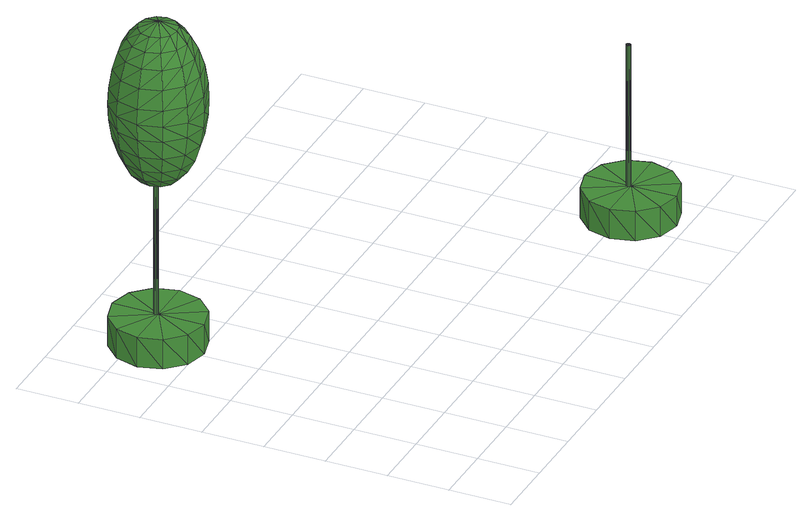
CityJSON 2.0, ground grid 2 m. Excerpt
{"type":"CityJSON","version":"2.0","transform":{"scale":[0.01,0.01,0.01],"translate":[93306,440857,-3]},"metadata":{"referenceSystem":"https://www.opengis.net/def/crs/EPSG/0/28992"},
"CityObjects":{
"tree1":{"type":"SolitaryVegetationObject","attributes":{"Geslacht":"Prunus","Brondatum":"13-06-2019","Aanlegjaar":"2007","Beheerobjectomschrijving":"12308.bm4","Ontwikkeling":"Blijvende Kroon","Boomsortiment":"Prunus 'Umineko'","Boomstatus":"Niet van toepassing","Stamdiameter":"15","tree_part":"kruin","Takvrije_zone":"tot 4,50 meter Bereikt","Kroondiameter":"3","Thema":"Bomen","Boomhoogte":"9-12 m.","Straat":"Plaszicht","Wijk":"Hillegersberg Noord","Laatste_mutatie":"17-05-2019","Boomsortiment_nederlands":"Sierkers","Buurt":"Hillegersberg Noord - 40","Hoogte":"-1.9484062"},"geometry":[{"type":"CompositeSurface","lod":"2","boundaries":[[[0,1,2]],[[0,3,4]],[[3,5,6]],[[2,7,8]],[[9,5,10]],[[11,12,10]],[[13,14,7]],[[12,15,16]],[[15,17,18]],[[17,19,20]],[[19,21,22]],[[23,24,21]],[[1,7,2]],[[23,25,24]],[[26,1,0]],[[25,27,24]],[[27,28,29]],[[29,28,30]],[[30,31,32]],[[31,33,34]],[[33,35,34]],[[36,37,35]],[[10,12,38]],[[36,39,37]],[[12,16,38]],[[38,16,40]],[[16,15,41]],[[39,42,37]],[[43,42,44]],[[44,45,46]],[[46,45,47]],[[47,48,49]],[[48,50,51]],[[50,52,53]],[[52,54,53]],[[53,54,55]],[[55,56,57]],[[57,56,58]],[[58,59,60]],[[59,61,62]],[[61,63,62]],[[63,64,65]],[[65,66,67]],[[67,66,68]],[[68,69,70]],[[70,69,71]],[[72,73,71]],[[74,75,72]],[[74,76,77]],[[76,78,77]],[[77,78,79]],[[80,81,79]],[[82,81,80]],[[83,84,60]],[[85,86,82]],[[87,88,84]],[[89,90,85]],[[91,92,88]],[[93,94,89]],[[95,96,92]],[[93,97,98]],[[99,100,97]],[[101,96,95]],[[102,103,99]],[[104,101,105]],[[103,102,106]],[[107,104,108]],[[109,110,106]],[[111,107,112]],[[113,114,109]],[[115,111,116]],[[114,113,117]],[[118,115,119]],[[120,121,117]],[[122,118,123]],[[124,125,120]],[[126,122,127]],[[125,124,128]],[[129,126,130]],[[131,132,128]],[[89,94,90]],[[85,90,86]],[[82,86,81]],[[86,133,81]],[[133,134,135]],[[134,136,137]],[[81,133,135]],[[81,135,79]],[[79,135,77]],[[135,134,137]],[[135,137,77]],[[77,137,74]],[[137,75,74]],[[137,136,75]],[[136,138,75]],[[75,73,72]],[[75,138,73]],[[138,139,73]],[[139,140,141]],[[140,142,143]],[[142,144,145]],[[145,144,146]],[[147,146,148]],[[148,149,147]],[[145,146,147]],[[150,145,147]],[[143,142,145]],[[143,145,150]],[[73,139,141]],[[73,141,71]],[[71,141,70]],[[141,140,143]],[[141,143,70]],[[70,143,150]],[[150,68,70]],[[67,68,150]],[[147,67,150]],[[149,67,147]],[[149,65,67]],[[63,65,149]],[[62,63,149]],[[62,149,148]],[[60,59,83]],[[59,62,83]],[[83,62,148]],[[87,84,83]],[[148,87,83]],[[146,87,148]],[[91,88,87]],[[146,91,87]],[[144,91,146]],[[95,92,91]],[[144,95,91]],[[105,101,95]],[[105,95,144]],[[142,105,144]],[[108,104,105]],[[108,105,142]],[[140,108,142]],[[112,107,108]],[[112,108,140]],[[139,112,140]],[[116,111,112]],[[116,112,139]],[[138,116,139]],[[119,115,116]],[[119,116,138]],[[136,119,138]],[[123,118,119]],[[123,119,136]],[[134,123,136]],[[127,122,123]],[[127,123,134]],[[133,127,134]],[[130,126,127]],[[130,127,133]],[[86,130,133]],[[90,130,86]],[[90,129,130]],[[94,129,90]],[[131,151,132]],[[97,100,152]],[[128,132,153]],[[153,125,128]],[[120,125,121]],[[121,154,155]],[[117,121,155]],[[155,114,117]],[[109,114,110]],[[155,110,114]],[[154,110,155]],[[106,110,154]],[[154,103,106]],[[103,154,121]],[[125,103,121]],[[99,103,100]],[[100,103,125]],[[153,100,125]],[[152,100,153]],[[132,152,153]],[[151,152,132]],[[152,151,97]],[[151,98,97]],[[98,151,131]],[[93,98,94]],[[94,98,131]],[[94,131,129]],[[129,131,128]],[[129,128,126]],[[126,128,124]],[[126,124,122]],[[122,124,120]],[[122,120,118]],[[118,120,117]],[[118,117,115]],[[115,117,113]],[[115,113,111]],[[111,113,109]],[[111,109,107]],[[107,109,106]],[[107,106,104]],[[104,106,102]],[[104,102,101]],[[101,102,99]],[[101,99,96]],[[96,99,97]],[[96,97,93]],[[96,93,92]],[[92,93,89]],[[92,89,88]],[[88,89,85]],[[88,85,84]],[[84,85,82]],[[84,82,60]],[[60,82,80]],[[80,58,60]],[[57,58,80]],[[79,57,80]],[[78,57,79]],[[78,55,57]],[[53,55,78]],[[76,53,78]],[[50,53,76]],[[51,50,76]],[[51,76,74]],[[72,51,74]],[[49,48,51]],[[49,51,72]],[[71,49,72]],[[69,49,71]],[[69,47,49]],[[46,47,69]],[[68,46,69]],[[66,46,68]],[[66,44,46]],[[43,44,66]],[[65,43,66]],[[64,43,65]],[[37,42,43]],[[64,37,43]],[[35,37,64]],[[34,35,64]],[[34,64,63]],[[61,34,63]],[[31,34,61]],[[32,31,61]],[[32,61,59]],[[58,32,59]],[[56,32,58]],[[56,30,32]],[[29,30,56]],[[55,29,56]],[[54,29,55]],[[54,27,29]],[[24,27,54]],[[52,24,54]],[[21,24,52]],[[22,21,52]],[[22,52,50]],[[48,22,50]],[[20,19,22]],[[20,22,48]],[[47,20,48]],[[45,20,47]],[[45,17,20]],[[18,17,45]],[[44,18,45]],[[42,18,44]],[[41,15,18]],[[41,18,42]],[[39,41,42]],[[41,39,16]],[[39,40,16]],[[40,39,38]],[[38,39,36]],[[38,36,10]],[[10,36,9]],[[9,36,35]],[[9,35,33]],[[5,9,33]],[[5,33,6]],[[6,33,31]],[[30,6,31]],[[28,6,30]],[[3,6,28]],[[4,3,28]],[[4,28,27]],[[25,4,27]],[[4,25,0]],[[25,26,0]],[[26,25,1]],[[1,25,23]],[[1,23,7]],[[7,23,13]],[[13,23,21]],[[13,21,19]],[[14,13,19]],[[14,19,17]],[[15,14,17]],[[12,14,15]],[[11,14,12]],[[14,11,7]],[[7,11,8]],[[8,11,10]],[[5,8,10]],[[8,5,2]],[[2,5,3]],[[2,3,0]]]}]},
"tree2":{"type":"SolitaryVegetationObject","attributes":{"Geslacht":"Prunus","Brondatum":"13-06-2019","Aanlegjaar":"2007","Beheerobjectomschrijving":"12308.bm4","Ontwikkeling":"Blijvende Kroon","Boomsortiment":"Prunus 'Umineko'","Boomstatus":"Niet van toepassing","Stamdiameter":"15","tree_part":"wortel","Takvrije_zone":"tot 4,50 meter Bereikt","Thema":"Bomen","Kroondiameter":"3","Boomhoogte":"9-12 m.","Straat":"Plaszicht","Wijk":"Hillegersberg Noord","Laatste_mutatie":"17-05-2019","Boomsortiment_nederlands":"Sierkers","Buurt":"Hillegersberg Noord - 40","Hoogte":"-1.9484062"},"geometry":[{"type":"CompositeSurface","lod":"2","boundaries":[[[156,157,158]],[[156,159,160]],[[161,160,162]],[[157,163,158]],[[164,161,162]],[[163,165,158]],[[166,164,162]],[[165,167,158]],[[168,166,162]],[[167,169,158]],[[170,168,162]],[[169,171,158]],[[172,170,162]],[[171,173,158]],[[174,172,162]],[[173,175,158]],[[176,174,162]],[[175,177,158]],[[178,176,162]],[[177,179,158]],[[180,178,162]],[[179,181,158]],[[160,159,162]],[[159,180,162]],[[181,156,158]],[[156,181,159]],[[181,180,159]],[[181,179,180]],[[179,178,180]],[[179,177,178]],[[177,176,178]],[[177,175,176]],[[175,174,176]],[[175,173,174]],[[173,172,174]],[[173,171,172]],[[171,170,172]],[[171,169,170]],[[169,168,170]],[[169,167,168]],[[167,166,168]],[[167,165,166]],[[165,164,166]],[[165,163,164]],[[163,161,164]],[[163,157,161]],[[157,160,161]],[[157,156,160]]]}]},
"tree3":{"type":"SolitaryVegetationObject","attributes":{"Geslacht":"Prunus","Brondatum":"13-06-2019","Aanlegjaar":"2007","Beheerobjectomschrijving":"12308.bm4","Ontwikkeling":"Blijvende Kroon","Boomsortiment":"Prunus 'Umineko'","Boomstatus":"Niet van toepassing","Stamdiameter":"15","tree_part":"stam","Takvrije_zone":"tot 4,50 meter Bereikt","Thema":"Bomen","Kroondiameter":"3","Boomhoogte":"9-12 m.","Straat":"Plaszicht","Wijk":"Hillegersberg Noord","Laatste_mutatie":"17-05-2019","Boomsortiment_nederlands":"Sierkers","Buurt":"Hillegersberg Noord - 40","Hoogte":"-1.9484062"},"geometry":[{"type":"CompositeSurface","lod":"2","boundaries":[[[182,183,184]],[[183,185,186]],[[187,188,185]],[[189,190,187]],[[184,183,191]],[[192,193,189]],[[191,194,195]],[[195,196,197]],[[193,190,189]],[[197,198,199]],[[190,188,187]],[[199,158,200]],[[188,201,185]],[[185,201,186]],[[201,202,186]],[[198,158,199]],[[202,203,204]],[[196,198,197]],[[194,196,195]],[[186,202,204]],[[183,194,191]],[[183,186,194]],[[194,186,204]],[[194,204,196]],[[196,204,203]],[[196,203,198]],[[198,203,202]],[[198,202,158]],[[158,202,201]],[[158,201,200]],[[200,201,188]],[[200,188,199]],[[199,188,190]],[[199,190,197]],[[197,190,193]],[[197,193,195]],[[195,193,192]],[[195,192,191]],[[191,192,189]],[[191,189,184]],[[184,189,187]],[[184,187,182]],[[182,187,185]],[[182,185,183]]]}]},
"tree4":{"type":"SolitaryVegetationObject","attributes":{"Geslacht":"Prunus","Brondatum":"13-06-2019","Aanlegjaar":"2007","Beheerobjectomschrijving":"12308.bm3","Ontwikkeling":"Blijvende Kroon","Boomsortiment":"Prunus 'Umineko'","Boomstatus":"Niet van toepassing","Stamdiameter":"15","tree_part":"wortel","Takvrije_zone":"tot 4,50 meter Bereikt","Thema":"Bomen","Kroondiameter":"3","Boomhoogte":"9-12 m.","Straat":"Plaszicht","Wijk":"Hillegersberg Noord","Laatste_mutatie":"17-05-2019","Boomsortiment_nederlands":"Sierkers","Buurt":"Hillegersberg Noord - 40","Hoogte":"-1.9797143"},"geometry":[{"type":"CompositeSurface","lod":"2","boundaries":[[[205,206,207]],[[205,208,209]],[[210,209,211]],[[206,212,207]],[[213,210,211]],[[212,214,207]],[[215,213,211]],[[214,216,207]],[[217,215,211]],[[216,218,207]],[[219,217,211]],[[218,220,207]],[[221,219,211]],[[220,222,207]],[[223,221,211]],[[222,224,207]],[[225,223,211]],[[224,226,207]],[[227,225,211]],[[226,228,207]],[[229,227,211]],[[228,230,207]],[[209,208,211]],[[208,229,211]],[[230,205,207]],[[205,230,208]],[[230,229,208]],[[230,228,229]],[[228,227,229]],[[228,226,227]],[[226,225,227]],[[226,224,225]],[[224,223,225]],[[224,222,223]],[[222,221,223]],[[222,220,221]],[[220,219,221]],[[220,218,219]],[[218,217,219]],[[218,216,217]],[[216,215,217]],[[216,214,215]],[[214,213,215]],[[214,212,213]],[[212,210,213]],[[212,206,210]],[[206,209,210]],[[206,205,209]]]}]},
"tree5":{"type":"SolitaryVegetationObject","attributes":{"Geslacht":"Prunus","Brondatum":"13-06-2019","Aanlegjaar":"2007","Beheerobjectomschrijving":"12308.bm3","Ontwikkeling":"Blijvende Kroon","Boomsortiment":"Prunus 'Umineko'","Boomstatus":"Niet van toepassing","Stamdiameter":"15","tree_part":"stam","Takvrije_zone":"tot 4,50 meter Bereikt","Thema":"Bomen","Kroondiameter":"3","Boomhoogte":"9-12 m.","Straat":"Plaszicht","Wijk":"Hillegersberg Noord","Laatste_mutatie":"17-05-2019","Boomsortiment_nederlands":"Sierkers","Buurt":"Hillegersberg Noord - 40","Hoogte":"-1.9797143"},"geometry":[{"type":"CompositeSurface","lod":"2","boundaries":[[[231,232,233]],[[232,234,235]],[[236,237,234]],[[238,239,236]],[[233,232,240]],[[241,242,238]],[[240,243,244]],[[244,245,246]],[[242,239,238]],[[246,247,248]],[[239,237,236]],[[248,207,249]],[[237,250,234]],[[234,250,235]],[[250,251,235]],[[247,207,248]],[[251,252,253]],[[245,247,246]],[[243,245,244]],[[235,251,253]],[[232,243,240]],[[232,235,243]],[[243,235,253]],[[243,253,245]],[[245,253,252]],[[245,252,247]],[[247,252,251]],[[247,251,207]],[[207,251,250]],[[207,250,249]],[[249,250,237]],[[249,237,248]],[[248,237,239]],[[248,239,246]],[[246,239,242]],[[246,242,244]],[[244,242,241]],[[244,241,240]],[[240,241,238]],[[240,238,233]],[[233,238,236]],[[233,236,231]],[[231,236,234]],[[231,234,232]]]}]}
},
"vertices":[
[213,1132,555],[213,1128,555],[212,1133,555],[242,1185,576],[265,1161,576],[210,1193,576],[258,1213,611],[212,1127,555],[210,1133,555],[179,1185,576],[209,1133,555],[210,1127,555],[209,1127,555],[242,1075,576],[210,1067,576],[179,1075,576],[207,1128,555],[162,1047,611],[127,1082,611],[210,1035,611],[151,1028,655],[258,1047,611],[210,1012,655],[265,1098,576],[293,1082,611],[273,1130,576],[213,1130,555],[305,1130,611],[293,1178,611],[328,1130,655],[312,1189,655],[269,1232,655],[329,1199,713],[210,1226,611],[210,1248,655],[162,1213,611],[155,1161,576],[127,1178,611],[207,1132,555],[147,1130,576],[207,1130,555],[155,1098,576],[114,1130,611],[108,1189,655],[92,1130,655],[108,1071,655],[73,1130,713],[91,1061,713],[141,1011,713],[82,1056,777],[210,993,713],[136,1002,777],[269,1028,655],[279,1011,713],[312,1071,655],[329,1061,713],[347,1130,713],[338,1056,777],[358,1130,777],[338,1204,777],[360,1130,830],[279,1249,713],[284,1258,777],[210,1267,713],[151,1232,655],[141,1249,713],[91,1199,713],[136,1258,777],[82,1204,777],[62,1130,777],[80,1205,830],[60,1130,830],[80,1055,830],[82,1056,883],[135,1000,830],[136,1002,883],[210,982,777],[210,980,830],[284,1002,777],[285,1000,830],[340,1055,830],[338,1056,883],[358,1130,883],[340,1205,830],[338,1204,883],[329,1198,947],[347,1130,947],[284,1258,883],[278,1249,947],[269,1233,1005],[313,1189,1005],[210,1267,947],[210,1248,1005],[210,1224,1049],[257,1212,1049],[151,1233,1005],[163,1212,1049],[179,1184,1084],[210,1192,1084],[156,1161,1084],[208,1131,1105],[128,1177,1049],[148,1130,1084],[207,1130,1105],[115,1130,1049],[107,1189,1005],[156,1099,1084],[128,1083,1049],[92,1130,1005],[179,1076,1084],[209,1128,1105],[163,1048,1049],[107,1071,1005],[210,1068,1084],[210,1127,1105],[210,1035,1049],[151,1027,1005],[241,1076,1084],[257,1048,1049],[210,1011,1005],[264,1099,1084],[212,1129,1105],[292,1083,1049],[269,1027,1005],[272,1130,1084],[213,1130,1105],[305,1130,1049],[313,1071,1005],[264,1161,1084],[292,1177,1049],[329,1130,1005],[241,1184,1084],[211,1132,1105],[329,1062,947],[278,1011,947],[284,1002,883],[210,993,947],[210,982,883],[142,1011,947],[91,1062,947],[73,1130,947],[62,1130,883],[91,1198,947],[82,1204,883],[142,1249,947],[136,1258,883],[210,1278,883],[210,1280,830],[285,1260,830],[210,1278,777],[135,1260,830],[210,1133,1105],[209,1132,1105],[212,1131,1105],[208,1129,1105],[211,1128,1105],
[285,1000,105],[340,1055,105],[210,1130,105],[285,1000,5],[340,1055,5],[360,1130,5],[210,1130,5],[360,1130,105],[340,1205,5],[340,1205,105],[285,1260,5],[285,1260,105],[210,1280,5],[210,1280,105],[135,1260,5],[135,1260,105],[80,1205,5],[80,1205,105],[60,1130,5],[60,1130,105],[80,1055,5],[80,1055,105],[135,1000,5],[135,1000,105],[210,980,5],[210,980,105],
[214,1144,105],[216,1141,105],[210,1145,105],[214,1144,585],[216,1141,585],[210,1145,585],[206,1131,585],[206,1144,585],[204,1134,585],[206,1144,105],[204,1141,585],[203,1138,585],[218,1138,105],[204,1141,105],[216,1134,105],[203,1138,105],[214,1131,105],[204,1134,105],[206,1131,105],[210,1130,585],[214,1131,585],[216,1134,585],[218,1138,585],
[1542,51,102],[1597,106,102],[1467,181,102],[1542,51,2],[1597,106,2],[1617,181,2],[1467,181,2],[1617,181,102],[1597,256,2],[1597,256,102],[1542,311,2],[1542,311,102],[1467,331,2],[1467,331,102],[1392,311,2],[1392,311,102],[1337,256,2],[1337,256,102],[1317,181,2],[1317,181,102],[1337,106,2],[1337,106,102],[1392,51,2],[1392,51,102],[1467,31,2],[1467,31,102],
[1471,195,102],[1473,192,102],[1467,196,102],[1471,195,582],[1473,192,582],[1467,196,582],[1463,182,582],[1463,195,582],[1461,185,582],[1463,195,102],[1461,192,582],[1460,189,582],[1474,189,102],[1461,192,102],[1473,185,102],[1460,189,102],[1471,182,102],[1461,185,102],[1463,182,102],[1467,181,582],[1471,182,582],[1473,185,582],[1474,189,582]
]}
